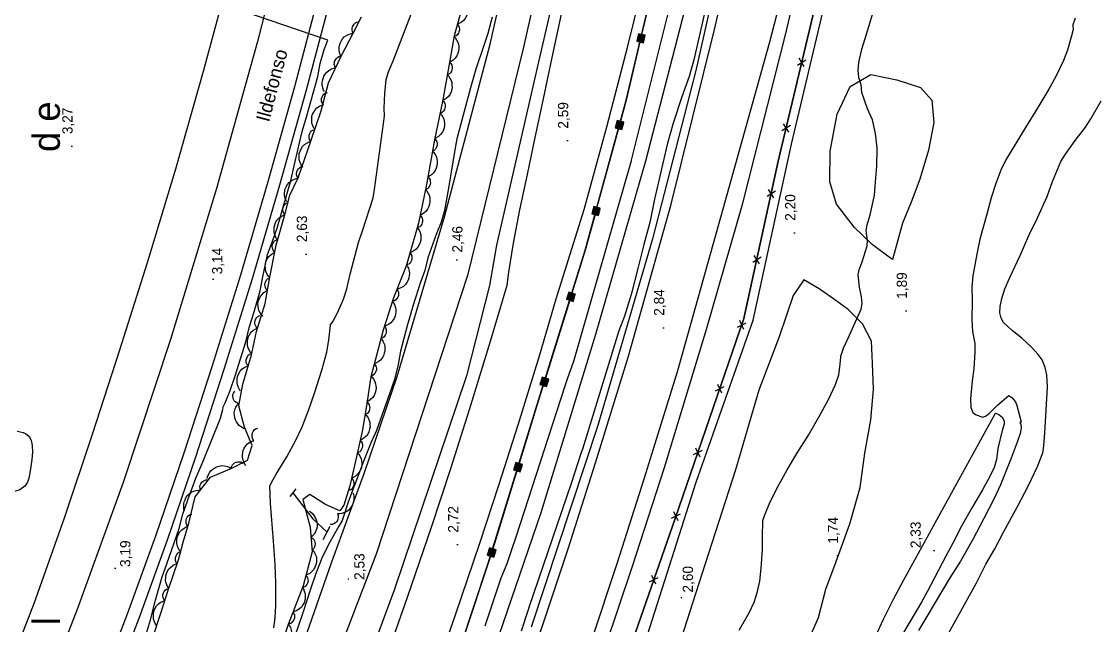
# Model space of a CAD drawing. Extents: x 731854 to 732444, y 4380981 to 4382008.
# Drawn here: x 732159.3 to 732317.5, y 4381195.7 to 4381284.5 of the extents above; entities that cross this region are included whole.
import ezdxf

# ---------------------------------------------------------------- set-up
doc = ezdxf.new("R2010")
doc.units = 0
doc.linetypes.add('DASHED', pattern=[0])
doc.linetypes.add('HIDDEN', pattern=[0])
doc.layers.get('0').update_dxf_attribs({"linetype": 'CONTINUOUS'})
for name, color, linetype in [('1', 7, 'CONTINUOUS'), ('10', 7, 'CONTINUOUS'), ('14', 7, 'CONTINUOUS'), ('2', 7, 'CONTINUOUS'), ('24', 7, 'CONTINUOUS'), ('25', 7, 'CONTINUOUS'), ('44', 7, 'CONTINUOUS'), ('48', 7, 'CONTINUOUS'), ('50', 7, 'CONTINUOUS'), ('53', 7, 'CONTINUOUS'), ('8', 7, 'CONTINUOUS'), ('9', 7, 'CONTINUOUS'), ('PATTERN_CLASS', 7, 'CONTINUOUS')]:
    doc.layers.add(name, color=color, linetype=linetype)

msp = doc.modelspace()

# ---------------------------------------------------------------- linework, layer by layer
at = {"layer": '1', "color": 0, "linetype": 'CONTINUOUS'}
for p, q in [((732273.27, 4381278.07), (732274.5, 4381278.85)), ((732274.26, 4381277.82), (732273.5, 4381279.07)), ((732270.98, 4381268.44), (732272.21, 4381269.22)), ((732271.97, 4381268.19), (732271.22, 4381269.43)), ((732268.79, 4381258.78), (732270.01, 4381259.58)), ((732269.79, 4381258.54), (732269.01, 4381259.77)), ((732266.69, 4381249.1), (732267.91, 4381249.9)), ((732267.68, 4381248.87), (732266.91, 4381250.1)), ((732264.43, 4381239.53), (732265.74, 4381240.18)), ((732265.39, 4381239.18), (732264.77, 4381240.5)), ((732261.21, 4381230.17), (732262.51, 4381230.82)), ((732262.17, 4381229.82), (732261.54, 4381231.14)), ((732257.99, 4381220.81), (732259.29, 4381221.46)), ((732258.95, 4381220.46), (732258.32, 4381221.78)), ((732254.76, 4381211.45), (732256.07, 4381212.1)), ((732255.72, 4381211.1), (732255.1, 4381212.42)), ((732251.52, 4381202.1), (732252.82, 4381202.75)), ((732252.47, 4381201.75), (732251.85, 4381203.06))]:
    msp.add_line(p, q, dxfattribs=at)
for points in [[(732244.03, 4381179.04), (732255.29, 4381211.44), (732265.4, 4381240.8), (732270.43, 4381263.96), (732280.34, 4381305.69), (732287.4, 4381339.46), (732291.99, 4381365.75), (732295.73, 4381393.89)], [(732199.21, 4381302.1), (732193.95, 4381281.55), (732187.92, 4381259.92), (732181.16, 4381237.73), (732174.2, 4381216.69), (732167.53, 4381198.19), (732161.12, 4381181.67), (732154.72, 4381166.03), (732147.83, 4381150.05), (732140.08, 4381133), (732132.07, 4381116.05), (732124.3, 4381100.21), (732115.92, 4381083.92), (732107.02, 4381067.27), (732102.77, 4381059.82)], [(732097.04, 4381061.21), (732105.71, 4381078.3), (732112.47, 4381091.38), (732118.28, 4381102.61), (732123.58, 4381112.98), (732128.58, 4381123.04), (732133.35, 4381133.01), (732137.92, 4381143.02), (732142.4, 4381153.17), (732146.91, 4381163.63), (732151.58, 4381174.71), (732156.42, 4381186.66), (732161.18, 4381199.07), (732165.59, 4381211.5), (732169.72, 4381223.84), (732173.75, 4381236.19), (732177.8, 4381249.05), (732181.93, 4381262.8), (732186.02, 4381277.19), (732189.92, 4381291.69)], [(732112.24, 4381062.32), (732122.06, 4381081), (732129.24, 4381094.92), (732135.11, 4381106.6), (732140.47, 4381117.6), (732145.85, 4381128.94), (732151.17, 4381140.44), (732156.25, 4381151.73), (732161.15, 4381163.05), (732165.95, 4381174.62), (732170.55, 4381186.15), (732174.86, 4381197.4), (732179.02, 4381208.87), (732183.18, 4381221.07), (732187.35, 4381233.92), (732191.48, 4381247.23), (732195.52, 4381260.94), (732199.41, 4381274.9), (732203.01, 4381288.56)], [(732113.83, 4381061.48), (732123.66, 4381080.17), (732130.85, 4381094.1), (732136.72, 4381105.8), (732142.09, 4381116.82), (732147.48, 4381128.19), (732152.81, 4381139.69), (732157.9, 4381151.01), (732162.81, 4381162.35), (732167.62, 4381173.94), (732172.23, 4381185.48), (732176.55, 4381196.77), (732180.72, 4381208.27), (732184.89, 4381220.5), (732189.07, 4381233.38), (732193.2, 4381246.71), (732197.25, 4381260.44), (732201.15, 4381274.42), (732204.75, 4381288.12)], [(732158.66, 4381224.27), (732159.52, 4381224.04), (732160.02, 4381223.8), (732160.42, 4381223.48), (732160.69, 4381222.96), (732160.85, 4381222.17), (732160.89, 4381221.16), (732160.81, 4381220.09), (732160.67, 4381219.06), (732160.51, 4381218.14), (732160.35, 4381217.37), (732160.15, 4381216.75), (732159.78, 4381216.19), (732159.06, 4381215.64), (732157.19, 4381215.05)]]:
    msp.add_lwpolyline(points, dxfattribs=at)
at = {"layer": '10', "color": 0, "linetype": 'CONTINUOUS'}
for p, q in [((732253.11, 4381294.24), (732250.37, 4381282.56)), ((732249.85, 4381282.48), (732250.54, 4381281.37)), ((732249.88, 4381282.62), (732250.63, 4381281.41)), ((732249.98, 4381282.65), (732250.66, 4381281.55)), ((732250.12, 4381282.62), (732250.69, 4381281.68)), ((732250.25, 4381282.58), (732250.73, 4381281.82)), ((732250.39, 4381282.55), (732250.76, 4381281.96)), ((732250.53, 4381282.52), (732250.79, 4381282.1)), ((732250.67, 4381282.49), (732250.82, 4381282.24)), ((732250.8, 4381282.45), (732250.85, 4381282.37)), ((732249.65, 4381281.65), (732249.71, 4381281.56)), ((732249.69, 4381281.79), (732249.85, 4381281.53)), ((732249.72, 4381281.93), (732249.99, 4381281.5)), ((732249.75, 4381282.07), (732250.12, 4381281.46)), ((732249.78, 4381282.2), (732250.26, 4381281.43)), ((732249.82, 4381282.34), (732250.4, 4381281.4)), ((732246.74, 4381269.75), (732247.39, 4381268.62)), ((732246.78, 4381269.89), (732247.48, 4381268.66)), ((732246.88, 4381269.92), (732247.52, 4381268.79)), ((732247.01, 4381269.88), (732247.56, 4381268.93)), ((732247.15, 4381269.84), (732247.59, 4381269.07)), ((732247.29, 4381269.81), (732247.63, 4381269.2)), ((732247.42, 4381269.77), (732247.67, 4381269.34)), ((732247.56, 4381269.73), (732247.71, 4381269.47)), ((732246.97, 4381268.73), (732243.81, 4381257.16)), ((732246.52, 4381268.94), (732246.57, 4381268.84)), ((732246.55, 4381269.07), (732246.71, 4381268.8)), ((732246.59, 4381269.21), (732246.84, 4381268.77)), ((732246.63, 4381269.34), (732246.98, 4381268.73)), ((732246.67, 4381269.48), (732247.12, 4381268.69)), ((732246.7, 4381269.62), (732247.25, 4381268.66)), ((732247.7, 4381269.69), (732247.74, 4381269.61)), ((732243.28, 4381257.1), (732243.93, 4381255.96)), ((732243.32, 4381257.24), (732244.03, 4381256)), ((732243.42, 4381257.26), (732244.06, 4381256.14)), ((732243.56, 4381257.23), (732244.1, 4381256.27)), ((732243.69, 4381257.19), (732244.14, 4381256.41)), ((732243.83, 4381257.15), (732244.18, 4381256.55)), ((732243.97, 4381257.11), (732244.21, 4381256.68)), ((732244.1, 4381257.08), (732244.25, 4381256.82)), ((732243.06, 4381256.28), (732243.11, 4381256.19)), ((732243.1, 4381256.42), (732243.25, 4381256.15)), ((732243.14, 4381256.55), (732243.39, 4381256.11)), ((732243.17, 4381256.69), (732243.52, 4381256.07)), ((732243.21, 4381256.83), (732243.66, 4381256.04)), ((732243.25, 4381256.96), (732243.8, 4381256)), ((732244.24, 4381257.04), (732244.29, 4381256.96)), ((732239.61, 4381244.53), (732240.21, 4381243.37)), ((732239.65, 4381244.66), (732240.31, 4381243.4)), ((732239.75, 4381244.69), (732240.35, 4381243.54)), ((732239.88, 4381244.64), (732240.39, 4381243.67)), ((732240.02, 4381244.6), (732240.44, 4381243.81)), ((732240.15, 4381244.56), (732240.48, 4381243.94)), ((732240.29, 4381244.52), (732240.52, 4381244.08)), ((732240.42, 4381244.48), (732240.56, 4381244.21)), ((732240.56, 4381244.43), (732240.6, 4381244.35)), ((732239.8, 4381243.5), (732236.24, 4381232.04)), ((732239.35, 4381243.72), (732239.4, 4381243.62)), ((732239.4, 4381243.85), (732239.54, 4381243.58)), ((732239.44, 4381243.99), (732239.67, 4381243.54)), ((732239.48, 4381244.12), (732239.81, 4381243.49)), ((732239.52, 4381244.26), (732239.94, 4381243.45)), ((732239.56, 4381244.39), (732240.08, 4381243.41)), ((732235.67, 4381231.86), (732236.18, 4381230.88)), ((732235.71, 4381232), (732236.32, 4381230.84)), ((732235.75, 4381232.13), (732236.41, 4381230.88)), ((732235.85, 4381232.16), (732236.46, 4381231.01)), ((732235.99, 4381232.12), (732236.5, 4381231.15)), ((732236.12, 4381232.07), (732236.54, 4381231.28)), ((732236.26, 4381232.03), (732236.58, 4381231.42)), ((732236.39, 4381231.99), (732236.62, 4381231.55)), ((732236.53, 4381231.95), (732236.67, 4381231.69)), ((732236.66, 4381231.91), (732236.71, 4381231.82)), ((732235.46, 4381231.19), (732235.51, 4381231.09)), ((732235.5, 4381231.32), (732235.64, 4381231.05)), ((732235.54, 4381231.46), (732235.78, 4381231.01)), ((732235.58, 4381231.59), (732235.91, 4381230.97)), ((732235.63, 4381231.73), (732236.05, 4381230.93)), ((732231.75, 4381219.2), (732232.18, 4381218.39)), ((732231.79, 4381219.33), (732232.31, 4381218.35)), ((732231.83, 4381219.47), (732232.45, 4381218.31)), ((732231.88, 4381219.6), (732232.54, 4381218.34)), ((732231.98, 4381219.62), (732232.58, 4381218.48)), ((732232.11, 4381219.58), (732232.62, 4381218.61)), ((732232.25, 4381219.54), (732232.67, 4381218.75)), ((732232.38, 4381219.5), (732232.71, 4381218.88)), ((732232.52, 4381219.46), (732232.75, 4381219.02)), ((732232.65, 4381219.42), (732232.79, 4381219.15)), ((732232.79, 4381219.37), (732232.83, 4381219.29)), ((732232.03, 4381218.44), (732228.49, 4381206.97)), ((732231.58, 4381218.65), (732231.63, 4381218.56)), ((732231.63, 4381218.79), (732231.77, 4381218.52)), ((732231.67, 4381218.92), (732231.9, 4381218.48)), ((732231.71, 4381219.06), (732232.04, 4381218.43)), ((732227.84, 4381206.53), (732228.17, 4381205.9)), ((732227.88, 4381206.66), (732228.31, 4381205.86)), ((732227.92, 4381206.8), (732228.44, 4381205.82)), ((732227.96, 4381206.93), (732228.58, 4381205.77)), ((732228.01, 4381207.07), (732228.67, 4381205.81)), ((732228.11, 4381207.09), (732228.71, 4381205.94)), ((732228.24, 4381207.05), (732228.75, 4381206.08)), ((732228.38, 4381207.01), (732228.8, 4381206.21)), ((732228.51, 4381206.96), (732228.84, 4381206.35)), ((732228.65, 4381206.92), (732228.88, 4381206.48)), ((732228.78, 4381206.88), (732228.92, 4381206.62)), ((732228.92, 4381206.84), (732228.96, 4381206.75)), ((732227.71, 4381206.12), (732227.76, 4381206.02)), ((732227.76, 4381206.25), (732227.9, 4381205.98)), ((732227.8, 4381206.39), (732228.04, 4381205.94))]:
    msp.add_line(p, q, dxfattribs=at)
for points in [[(732249.89, 4381282.67), (732249.64, 4381281.58), (732250.62, 4381281.35), (732250.87, 4381282.44)], [(732246.79, 4381269.94), (732246.5, 4381268.86), (732247.47, 4381268.6), (732247.76, 4381269.68)], [(732243.34, 4381257.29), (732243.04, 4381256.21), (732244.01, 4381255.94), (732244.3, 4381257.02)], [(732239.66, 4381244.71), (732239.33, 4381243.64), (732240.29, 4381243.34), (732240.62, 4381244.41)], [(732235.77, 4381232.18), (732235.44, 4381231.12), (732236.4, 4381230.82), (732236.73, 4381231.89)], [(732231.89, 4381219.65), (732231.56, 4381218.58), (732232.52, 4381218.29), (732232.85, 4381219.35)], [(732228.02, 4381207.12), (732227.69, 4381206.05), (732228.65, 4381205.75), (732228.98, 4381206.82)]]:
    msp.add_lwpolyline(points, close=True, dxfattribs=at)
for points in [[(732250.12, 4381281.47), (732248.11, 4381272.89), (732247.27, 4381269.81)], [(732243.52, 4381256.08), (732242.09, 4381250.85), (732240.14, 4381244.56)], [(732235.91, 4381230.97), (732235.24, 4381228.82), (732232.36, 4381219.5)], [(732228.16, 4381205.9), (732227.84, 4381204.85), (732224.41, 4381194.5)]]:
    msp.add_lwpolyline(points, dxfattribs=at)
at = {"layer": '14', "color": 0, "linetype": 'CONTINUOUS'}
for points in [[(732154.89, 4381020.3), (732163.21, 4381034.38), (732172.18, 4381050.57), (732179.42, 4381064.03), (732185.27, 4381075.27), (732190.6, 4381085.96), (732195.84, 4381097.09), (732201.22, 4381109.21), (732206.79, 4381122.08), (732212.46, 4381135.21), (732217.96, 4381148.26), (732223.01, 4381160.94), (732227.65, 4381173.12), (732231.94, 4381184.75), (732235.89, 4381195.96), (732239.61, 4381207.13), (732243.6, 4381219.59), (732248.43, 4381235.27), (732254.72, 4381257.6), (732261.07, 4381283.28), (732265.25, 4381301.25)], [(732273.25, 4381297.37), (732269.15, 4381281.44), (732261.96, 4381255.66), (732255.62, 4381233.14), (732250.75, 4381217.34), (732246.74, 4381204.78), (732242.99, 4381193.52), (732239, 4381182.21), (732234.68, 4381170.48), (732230, 4381158.19), (732224.9, 4381145.42), (732219.37, 4381132.3), (732213.67, 4381119.09), (732208.07, 4381106.16), (732202.64, 4381093.94), (732197.35, 4381082.69), (732191.96, 4381071.89), (732186.06, 4381060.54), (732178.75, 4381046.96), (732169.69, 4381030.59), (732161.22, 4381016.27)], [(732180.57, 4381094.08), (732185.11, 4381103.67), (732189.8, 4381113.92), (732194.47, 4381124.4), (732198.91, 4381134.63), (732203.2, 4381144.81), (732207.42, 4381155.17), (732211.49, 4381165.55), (732215.36, 4381175.77), (732219.19, 4381186.31), (732223.07, 4381197.41), (732226.6, 4381207.8), (732229.46, 4381216.46), (732232.24, 4381225.21), (732235.36, 4381235.34), (732237.82, 4381243.69), (732241.94, 4381256.82), (732245.27, 4381268.98), (732248.35, 4381280.86), (732251.33, 4381293)], [(732173.81, 4381097.33), (732178.31, 4381106.85), (732182.97, 4381117.03), (732187.6, 4381127.42), (732192.01, 4381137.57), (732196.27, 4381147.67), (732200.45, 4381157.96), (732204.49, 4381168.25), (732208.33, 4381178.38), (732212.13, 4381188.84), (732215.98, 4381199.86), (732219.49, 4381210.17), (732222.33, 4381218.78), (732225.09, 4381227.44), (732228.17, 4381237.48), (732230.6, 4381245.71), (732230.86, 4381247.61), (732231.54, 4381251.88), (732232.49, 4381256.81), (732233.59, 4381261.98), (732234.75, 4381267.4), (732235.96, 4381273.11), (732237.24, 4381279.19), (732238.59, 4381285.55)]]:
    msp.add_lwpolyline(points, dxfattribs=at)
at = {"layer": '2', "color": 0, "linetype": 'CONTINUOUS'}
for p, q in [((732199.6, 4381215.76), (732198.68, 4381214.66)), ((732203.61, 4381208.33), (732204.61, 4381210.29))]:
    msp.add_line(p, q, dxfattribs=at)
at = {"layer": '24', "color": 0, "linetype": 'CONTINUOUS'}
for points in [[(732302.24, 4381206.94), (732303.52, 4381209.39), (732305.59, 4381213.17), (732307.18, 4381216.27), (732308.51, 4381219.08), (732309.29, 4381221.09), (732309.45, 4381222.1), (732309.59, 4381224.02), (732309.96, 4381230.71), (732309.89, 4381232.52), (732309.64, 4381233.63), (732309.18, 4381234.73), (732308.61, 4381235.55), (732307.64, 4381236.62), (732306.21, 4381237.94), (732304.78, 4381239.05), (732303.5, 4381240.25), (732303.17, 4381240.87), (732303, 4381241.66), (732303.02, 4381242.59), (732303.25, 4381243.77), (732303.72, 4381245.16), (732304.46, 4381246.83), (732305.98, 4381250.07), (732307.25, 4381253), (732308.51, 4381255.63), (732309.91, 4381258.76), (732310.73, 4381260.94), (732311.95, 4381263.88), (732312.62, 4381264.96), (732314.02, 4381266.96), (732315.48, 4381268.8), (732316.33, 4381270.16), (732317.87, 4381272.82)], [(732295.56, 4381194.73), (732299.5, 4381201.89), (732300.93, 4381204.71), (732302.24, 4381206.94)]]:
    msp.add_lwpolyline(points, dxfattribs=at)
at = {"layer": '25', "color": 0, "linetype": 'HIDDEN'}
for points in [[(732193.38, 4381104.71), (732200.94, 4381122.59), (732213.35, 4381151.35), (732224.44, 4381179.67), (732235.61, 4381212.32), (732243.64, 4381238.5), (732250.98, 4381263.98), (732257.83, 4381290.56), (732265.92, 4381328.76), (732272.3, 4381361.15), (732277.31, 4381399.69), (732279.15, 4381434.94)], [(732199.12, 4381215.19), (732202.07, 4381211.38), (732204.16, 4381209.41)]]:
    msp.add_lwpolyline(points, dxfattribs=at)
at = {"layer": '44', "color": 0, "linetype": 'CONTINUOUS'}
for points in [[(732227.4, 4381195.64), (732229.76, 4381202.69), (732230.61, 4381204.79), (732231.36, 4381207.01), (732231.95, 4381208.73), (732239.13, 4381230.94), (732239.52, 4381232.08), (732240.42, 4381234.56), (732248.88, 4381264.06), (732248.9, 4381264.1), (732259.34, 4381306.09)], [(732282.28, 4381278.42), (732282.69, 4381280.39), (732283.2, 4381281.96), (732284.97, 4381287.81)], [(732177.64, 4381194.59), (732178.21, 4381196.51), (732178.97, 4381199.44), (732179.93, 4381202.85), (732180.64, 4381204.78), (732182.43, 4381209.94), (732183, 4381212.05), (732183.72, 4381214.15), (732184.9, 4381217.33), (732185.98, 4381219.87), (732188.53, 4381226.17), (732188.92, 4381227.64), (732188.87, 4381227.73), (732189.21, 4381228.41), (732189.95, 4381230.23), (732190.67, 4381232.41), (732192.22, 4381237.37), (732192.78, 4381239.64), (732193.46, 4381241.79), (732194.33, 4381244.86), (732194.68, 4381246.69), (732195.43, 4381250.21), (732195.91, 4381251.5), (732196.81, 4381253.94), (732198.89, 4381261.27), (732198.89, 4381261.27), (732198.9, 4381261.28), (732199.46, 4381263.87), (732200.5, 4381268.3), (732201.18, 4381270.58), (732202.8, 4381276.38), (732203.17, 4381278.3), (732203.72, 4381280.36), (732204.28, 4381281.73), (732189.2, 4381286.85)], [(732212.59, 4381270.56), (732212.55, 4381271.75), (732212.63, 4381273.87), (732212.87, 4381275.92), (732213.21, 4381277.08), (732213.88, 4381278.71), (732217.02, 4381286.81)], [(732259.61, 4381285.67), (732258.03, 4381278.82), (732257.33, 4381276.4), (732256.27, 4381273.42), (732254.98, 4381269.53), (732254.14, 4381266.4), (732252.25, 4381258.38), (732251.55, 4381254.92), (732250.67, 4381251.71), (732249.86, 4381248.36), (732248.82, 4381244.36), (732247.83, 4381241.17), (732247.03, 4381239.02), (732241.69, 4381221.6), (732241.51, 4381221.12), (732240.54, 4381218.23), (732240.02, 4381216.59), (732233.81, 4381198.33), (732233.63, 4381197.83), (732232.67, 4381194.87)], [(732228.41, 4381285.1), (732227.8, 4381282.71), (732227.17, 4381280.94), (732226.03, 4381277.48), (732225.24, 4381274.73), (732223.22, 4381267.21), (732222.88, 4381265.32), (732222.02, 4381259.96), (732221.4, 4381256.67), (732220.91, 4381254.98), (732220.21, 4381253.14), (732218.99, 4381249.73), (732218.51, 4381247.89), (732217.86, 4381246.03), (732216.82, 4381242.79), (732215.95, 4381239.73), (732214.96, 4381236.02), (732214.6, 4381234.04), (732214.05, 4381231.84), (732213.4, 4381229.9), (732211.44, 4381224.38), (732210.65, 4381222.64), (732209.67, 4381220.17), (732207.32, 4381213.96), (732206.37, 4381211.13), (732205.87, 4381210.3), (732204.38, 4381207.62), (732203.41, 4381205.57), (732202.51, 4381203.34), (732201.73, 4381201.04), (732200.63, 4381197.57), (732199.45, 4381194.11)], [(732314.05, 4381284.96), (732313.71, 4381284), (732313.72, 4381283.81), (732313.73, 4381283.31), (732313.53, 4381282.37), (732312.93, 4381280.26), (732312.31, 4381278.73), (732311.22, 4381276.39), (732310.19, 4381274.54), (732308.57, 4381271.83), (732306.73, 4381268.91), (732303.85, 4381264.15), (732303.12, 4381262.61), (732302.37, 4381260.67), (732301.72, 4381258.57), (732301.04, 4381255.96), (732300.06, 4381252.48), (732299.58, 4381250.25), (732299, 4381247.09), (732298.89, 4381245.44), (732298.92, 4381243.48), (732298.85, 4381240.64), (732298.98, 4381238.92), (732299.29, 4381237.14), (732299.3, 4381235.87), (732299.18, 4381233.42), (732298.92, 4381231.66), (732298.66, 4381229.03), (732298.73, 4381227.73), (732298.99, 4381226.98), (732299.41, 4381226.71), (732300.41, 4381226.3), (732300.89, 4381226.46), (732301.4, 4381226.87), (732302.67, 4381228.11), (732304.3, 4381229.48), (732304.72, 4381229.21), (732305.29, 4381228.56)], [(732264.67, 4381195), (732266.17, 4381197.56), (732266.89, 4381199.14), (732267.41, 4381200.71), (732267.72, 4381202.23), (732267.94, 4381204.12), (732268.14, 4381206.87), (732268.1, 4381208.66), (732268.18, 4381211.15), (732268.44, 4381211.98), (732269.1, 4381213.53), (732270.19, 4381215.71), (732271.72, 4381218.58), (732273.15, 4381221), (732274.86, 4381223.69), (732276.46, 4381226.39), (732277.83, 4381228.92), (732278.86, 4381231.13), (732279.31, 4381232.54), (732279.46, 4381233.67), (732279.63, 4381235.13), (732279.62, 4381235.26), (732280.02, 4381236.46), (732280.7, 4381237.92), (732282.62, 4381242.21), (732282.74, 4381243.04), (732282.67, 4381244.02), (732282.38, 4381245.44), (732282.18, 4381247.25), (732282.33, 4381247.98), (732282.78, 4381249.17), (732283.5, 4381251.5), (732283.52, 4381252.3), (732283.37, 4381253.75), (732283.5, 4381254.6), (732283.91, 4381256.07), (732284.59, 4381258.92), (732284.65, 4381260.25), (732284.89, 4381263.21), (732284.95, 4381265.88), (732284.74, 4381268.01), (732284.3, 4381270), (732283.55, 4381271.65), (732282.72, 4381274.04), (732282.59, 4381275.17), (732282.26, 4381276.23), (732282.16, 4381277.33), (732282.28, 4381278.42)], [(732196.35, 4381195.33), (732196.55, 4381196.83), (732196.62, 4381198.66), (732196.64, 4381201.91), (732196.53, 4381204.67), (732196.31, 4381208.1), (732195.85, 4381213.69), (732195.78, 4381216.17), (732196, 4381216.73), (732196.69, 4381217.96), (732198.24, 4381220.51), (732199.6, 4381222.96), (732200.49, 4381224.91), (732201.5, 4381227.42), (732202.33, 4381229.85), (732203.4, 4381233.21), (732204.12, 4381235.86), (732204.44, 4381237.67), (732204.66, 4381239.81), (732204.58, 4381239.77), (732204.64, 4381239.85), (732204.95, 4381240.3), (732205.74, 4381241.76), (732206.58, 4381243.64), (732207.06, 4381245.17), (732207.57, 4381247.32), (732208.77, 4381251.98), (732209.42, 4381253.87), (732210.93, 4381258.53), (732211.12, 4381259.76), (732212.59, 4381270.56)], [(732305.29, 4381228.56), (732305.47, 4381228.01), (732306.11, 4381225.61), (732305.91, 4381225.46), (732306.04, 4381225.27), (732306.09, 4381224.77), (732305.95, 4381223.92), (732305.54, 4381222.64), (732304.66, 4381220.31), (732303.1, 4381216.39), (732302.14, 4381214.37), (732300.64, 4381211.42), (732298.99, 4381208.36), (732297.18, 4381205.17), (732295.66, 4381202.71), (732291.05, 4381194.98)], [(732284.78, 4381194.19), (732285.89, 4381196.61), (732287.36, 4381199.58), (732288.86, 4381202.39), (732302.35, 4381226.89), (732302.37, 4381226.89), (732302.85, 4381226.73), (732303.32, 4381226.33), (732303.63, 4381225.77), (732303.6, 4381225.27), (732303.33, 4381224.34), (732302.69, 4381221.69), (732302.49, 4381220.11), (732302.14, 4381218.92), (732301.57, 4381217.69), (732300.45, 4381215.65), (732298.96, 4381213.16), (732297.35, 4381210.29), (732296.1, 4381207.82), (732295.05, 4381205.9), (732292.32, 4381200.65), (732292.08, 4381200.19), (732291.46, 4381199.14), (732288.81, 4381194.67)]]:
    msp.add_lwpolyline(points, dxfattribs=at)
at = {"layer": '53', "color": 0, "linetype": 'CONTINUOUS'}
for points in [[(732224.34, 4381287.77), (732224.5, 4381287.6), (732224.67, 4381287.27), (732224.83, 4381286.88), (732224.88, 4381286.57), (732224.88, 4381286.25), (732224.87, 4381285.93), (732224.8, 4381285.58), (732224.66, 4381285.24), (732224.47, 4381284.9), (732224.22, 4381284.61), (732223.87, 4381284.34), (732223.54, 4381284.17), (732223.31, 4381284.1), (732223.46, 4381283.87), (732223.59, 4381283.61), (732223.61, 4381283.39), (732223.61, 4381283.19), (732223.54, 4381282.93), (732223.45, 4381282.73), (732223.3, 4381282.52), (732223.15, 4381282.37), (732222.95, 4381282.31), (732222.8, 4381282.26)], [(732206.22, 4381279.36), (732206.1, 4381279.56), (732206, 4381279.92), (732205.93, 4381280.33), (732205.95, 4381280.65), (732206.01, 4381280.96), (732206.09, 4381281.27), (732206.23, 4381281.59), (732206.44, 4381281.9), (732206.7, 4381282.2), (732207.01, 4381282.42), (732207.41, 4381282.61), (732207.76, 4381282.71), (732208.01, 4381282.72), (732207.91, 4381282.98), (732207.84, 4381283.26), (732207.87, 4381283.48), (732207.91, 4381283.68), (732208.03, 4381283.91), (732208.17, 4381284.09), (732208.35, 4381284.26), (732208.54, 4381284.38), (732208.74, 4381284.4), (732208.89, 4381284.42)], [(732222.81, 4381282.26), (732222.99, 4381282.1), (732223.19, 4381281.79), (732223.39, 4381281.42), (732223.47, 4381281.12), (732223.5, 4381280.8), (732223.53, 4381280.48), (732223.49, 4381280.13), (732223.38, 4381279.77), (732223.23, 4381279.41), (732223, 4381279.1), (732222.69, 4381278.8), (732222.38, 4381278.6), (732222.15, 4381278.5), (732222.32, 4381278.29), (732222.47, 4381278.04), (732222.52, 4381277.83), (732222.54, 4381277.62), (732222.5, 4381277.37), (732222.42, 4381277.16), (732222.3, 4381276.93), (732222.16, 4381276.77), (732221.97, 4381276.69), (732221.83, 4381276.62)], [(732203.79, 4381274.18), (732203.66, 4381274.38), (732203.55, 4381274.73), (732203.45, 4381275.14), (732203.46, 4381275.45), (732203.51, 4381275.77), (732203.57, 4381276.09), (732203.7, 4381276.41), (732203.89, 4381276.73), (732204.14, 4381277.04), (732204.44, 4381277.28), (732204.82, 4381277.49), (732205.17, 4381277.6), (732205.42, 4381277.63), (732205.31, 4381277.88), (732205.23, 4381278.16), (732205.24, 4381278.37), (732205.27, 4381278.58), (732205.38, 4381278.82), (732205.51, 4381279), (732205.69, 4381279.18), (732205.87, 4381279.31), (732206.07, 4381279.33), (732206.22, 4381279.36)], [(732221.83, 4381276.62), (732222, 4381276.47), (732222.2, 4381276.16), (732222.4, 4381275.79), (732222.47, 4381275.48), (732222.51, 4381275.16), (732222.53, 4381274.84), (732222.49, 4381274.49), (732222.38, 4381274.13), (732222.23, 4381273.78), (732222, 4381273.46), (732221.68, 4381273.16), (732221.37, 4381272.96), (732221.14, 4381272.87), (732221.31, 4381272.66), (732221.46, 4381272.41), (732221.51, 4381272.2), (732221.53, 4381271.99), (732221.48, 4381271.74), (732221.4, 4381271.53), (732221.28, 4381271.3), (732221.14, 4381271.14), (732220.95, 4381271.06), (732220.81, 4381270.99)], [(732202.39, 4381268.62), (732202.23, 4381268.8), (732202.08, 4381269.13), (732201.94, 4381269.53), (732201.91, 4381269.85), (732201.93, 4381270.17), (732201.95, 4381270.49), (732202.05, 4381270.83), (732202.2, 4381271.16), (732202.41, 4381271.49), (732202.68, 4381271.77), (732203.04, 4381272.02), (732203.38, 4381272.17), (732203.62, 4381272.23), (732203.48, 4381272.46), (732203.37, 4381272.73), (732203.36, 4381272.95), (732203.36, 4381273.16), (732203.45, 4381273.4), (732203.55, 4381273.6), (732203.71, 4381273.8), (732203.87, 4381273.95), (732204.07, 4381273.99), (732204.22, 4381274.04)], [(732220.76, 4381271), (732220.94, 4381270.84), (732221.13, 4381270.53), (732221.31, 4381270.15), (732221.38, 4381269.84), (732221.41, 4381269.52), (732221.42, 4381269.2), (732221.37, 4381268.85), (732221.25, 4381268.5), (732221.09, 4381268.15), (732220.85, 4381267.84), (732220.53, 4381267.55), (732220.21, 4381267.36), (732219.98, 4381267.27), (732220.15, 4381267.05), (732220.29, 4381266.8), (732220.33, 4381266.59), (732220.34, 4381266.38), (732220.29, 4381266.13), (732220.21, 4381265.92), (732220.08, 4381265.7), (732219.93, 4381265.54), (732219.74, 4381265.46), (732219.6, 4381265.4)], [(732200.51, 4381263.22), (732200.36, 4381263.4), (732200.21, 4381263.74), (732200.07, 4381264.13), (732200.05, 4381264.45), (732200.07, 4381264.77), (732200.09, 4381265.09), (732200.19, 4381265.43), (732200.35, 4381265.76), (732200.56, 4381266.09), (732200.84, 4381266.37), (732201.2, 4381266.61), (732201.54, 4381266.76), (732201.78, 4381266.81), (732201.64, 4381267.05), (732201.54, 4381267.32), (732201.53, 4381267.53), (732201.54, 4381267.74), (732201.62, 4381267.99), (732201.73, 4381268.18), (732201.89, 4381268.38), (732202.06, 4381268.52), (732202.25, 4381268.57), (732202.4, 4381268.61)], [(732219.65, 4381265.39), (732219.82, 4381265.24), (732220.02, 4381264.93), (732220.22, 4381264.56), (732220.29, 4381264.25), (732220.33, 4381263.93), (732220.35, 4381263.61), (732220.31, 4381263.26), (732220.21, 4381262.9), (732220.05, 4381262.55), (732219.82, 4381262.23), (732219.5, 4381261.93), (732219.19, 4381261.73), (732218.96, 4381261.64), (732219.14, 4381261.43), (732219.29, 4381261.18), (732219.33, 4381260.97), (732219.36, 4381260.76), (732219.31, 4381260.51), (732219.23, 4381260.3), (732219.11, 4381260.07), (732218.97, 4381259.91), (732218.78, 4381259.83), (732218.64, 4381259.76)], [(732198.27, 4381257.96), (732198.14, 4381258.15), (732198.02, 4381258.5), (732197.92, 4381258.91), (732197.93, 4381259.23), (732197.98, 4381259.55), (732198.03, 4381259.86), (732198.16, 4381260.19), (732198.35, 4381260.51), (732198.59, 4381260.82), (732198.89, 4381261.06), (732199.28, 4381261.27), (732199.63, 4381261.39), (732199.87, 4381261.42), (732199.76, 4381261.67), (732199.68, 4381261.95), (732199.69, 4381262.16), (732199.72, 4381262.37), (732199.83, 4381262.6), (732199.95, 4381262.79), (732200.13, 4381262.97), (732200.31, 4381263.1), (732200.51, 4381263.13), (732200.66, 4381263.15)], [(732218.62, 4381259.77), (732218.79, 4381259.61), (732218.98, 4381259.29), (732219.17, 4381258.92), (732219.24, 4381258.61), (732219.26, 4381258.28), (732219.28, 4381257.96), (732219.22, 4381257.62), (732219.11, 4381257.26), (732218.94, 4381256.91), (732218.71, 4381256.6), (732218.38, 4381256.31), (732218.07, 4381256.12), (732217.83, 4381256.04), (732218, 4381255.82), (732218.14, 4381255.56), (732218.18, 4381255.35), (732218.2, 4381255.14), (732218.15, 4381254.89), (732218.06, 4381254.68), (732217.94, 4381254.46), (732217.79, 4381254.3), (732217.6, 4381254.23), (732217.46, 4381254.17)], [(732196.92, 4381252.38), (732196.76, 4381252.55), (732196.59, 4381252.88), (732196.44, 4381253.27), (732196.39, 4381253.59), (732196.39, 4381253.91), (732196.4, 4381254.23), (732196.47, 4381254.57), (732196.61, 4381254.92), (732196.81, 4381255.26), (732197.07, 4381255.55), (732197.41, 4381255.81), (732197.74, 4381255.98), (732197.98, 4381256.04), (732197.83, 4381256.28), (732197.7, 4381256.54), (732197.68, 4381256.75), (732197.68, 4381256.96), (732197.75, 4381257.21), (732197.85, 4381257.41), (732197.99, 4381257.62), (732198.15, 4381257.77), (732198.34, 4381257.83), (732198.49, 4381257.88)], [(732217.41, 4381254.18), (732217.57, 4381254.01), (732217.73, 4381253.68), (732217.89, 4381253.29), (732217.94, 4381252.97), (732217.94, 4381252.65), (732217.93, 4381252.33), (732217.85, 4381251.99), (732217.71, 4381251.64), (732217.52, 4381251.3), (732217.26, 4381251.02), (732216.91, 4381250.75), (732216.58, 4381250.59), (732216.34, 4381250.52), (732216.49, 4381250.29), (732216.62, 4381250.02), (732216.64, 4381249.81), (732216.64, 4381249.6), (732216.57, 4381249.35), (732216.47, 4381249.15), (732216.33, 4381248.94), (732216.17, 4381248.79), (732215.97, 4381248.73), (732215.82, 4381248.68)], [(732195.76, 4381246.79), (732195.59, 4381246.94), (732195.39, 4381247.26), (732195.2, 4381247.63), (732195.13, 4381247.94), (732195.1, 4381248.26), (732195.08, 4381248.58), (732195.13, 4381248.93), (732195.23, 4381249.28), (732195.4, 4381249.64), (732195.63, 4381249.95), (732195.95, 4381250.24), (732196.26, 4381250.44), (732196.5, 4381250.52), (732196.32, 4381250.74), (732196.18, 4381250.99), (732196.14, 4381251.21), (732196.12, 4381251.41), (732196.17, 4381251.67), (732196.25, 4381251.88), (732196.37, 4381252.1), (732196.52, 4381252.26), (732196.7, 4381252.34), (732196.85, 4381252.4)], [(732215.84, 4381248.68), (732215.98, 4381248.49), (732216.11, 4381248.15), (732216.23, 4381247.75), (732216.25, 4381247.43), (732216.22, 4381247.11), (732216.18, 4381246.79), (732216.07, 4381246.46), (732215.9, 4381246.13), (732215.67, 4381245.81), (732215.39, 4381245.54), (732215.02, 4381245.31), (732214.67, 4381245.18), (732214.43, 4381245.13), (732214.56, 4381244.89), (732214.66, 4381244.62), (732214.66, 4381244.4), (732214.64, 4381244.19), (732214.55, 4381243.95), (732214.43, 4381243.76), (732214.27, 4381243.57), (732214.09, 4381243.43), (732213.89, 4381243.39), (732213.74, 4381243.35)], [(732194.71, 4381241.16), (732194.54, 4381241.32), (732194.34, 4381241.63), (732194.14, 4381242), (732194.07, 4381242.31), (732194.04, 4381242.63), (732194.02, 4381242.95), (732194.06, 4381243.3), (732194.17, 4381243.65), (732194.33, 4381244.01), (732194.56, 4381244.32), (732194.88, 4381244.62), (732195.19, 4381244.82), (732195.42, 4381244.91), (732195.24, 4381245.12), (732195.1, 4381245.37), (732195.06, 4381245.58), (732195.03, 4381245.79), (732195.08, 4381246.05), (732195.16, 4381246.26), (732195.28, 4381246.48), (732195.43, 4381246.64), (732195.61, 4381246.72), (732195.76, 4381246.79)], [(732213.77, 4381243.34), (732213.93, 4381243.17), (732214.08, 4381242.83), (732214.23, 4381242.44), (732214.26, 4381242.12), (732214.26, 4381241.8), (732214.24, 4381241.48), (732214.15, 4381241.14), (732214, 4381240.8), (732213.8, 4381240.47), (732213.53, 4381240.19), (732213.17, 4381239.93), (732212.84, 4381239.78), (732212.6, 4381239.72), (732212.74, 4381239.48), (732212.86, 4381239.22), (732212.87, 4381239), (732212.87, 4381238.79), (732212.79, 4381238.54), (732212.68, 4381238.35), (732212.53, 4381238.14), (732212.37, 4381238), (732212.17, 4381237.94), (732212.02, 4381237.9)], [(732193.1, 4381235.67), (732192.93, 4381235.83), (732192.74, 4381236.15), (732192.56, 4381236.53), (732192.49, 4381236.84), (732192.47, 4381237.16), (732192.46, 4381237.48), (732192.52, 4381237.83), (732192.63, 4381238.18), (732192.8, 4381238.53), (732193.04, 4381238.84), (732193.37, 4381239.12), (732193.69, 4381239.31), (732193.92, 4381239.39), (732193.76, 4381239.61), (732193.62, 4381239.87), (732193.58, 4381240.08), (732193.57, 4381240.29), (732193.62, 4381240.54), (732193.71, 4381240.75), (732193.84, 4381240.97), (732193.99, 4381241.13), (732194.18, 4381241.2), (732194.32, 4381241.26)], [(732212.09, 4381237.88), (732212.25, 4381237.71), (732212.42, 4381237.39), (732212.59, 4381237), (732212.64, 4381236.69), (732212.64, 4381236.36), (732212.64, 4381236.04), (732212.57, 4381235.7), (732212.44, 4381235.35), (732212.25, 4381235.01), (732212, 4381234.71), (732211.66, 4381234.44), (732211.33, 4381234.27), (732211.1, 4381234.2), (732211.25, 4381233.97), (732211.38, 4381233.71), (732211.41, 4381233.5), (732211.41, 4381233.29), (732211.34, 4381233.04), (732211.25, 4381232.83), (732211.11, 4381232.62), (732210.96, 4381232.47), (732210.76, 4381232.4), (732210.61, 4381232.35)], [(732191.47, 4381230.19), (732191.31, 4381230.36), (732191.15, 4381230.69), (732191, 4381231.08), (732190.96, 4381231.4), (732190.96, 4381231.72), (732190.97, 4381232.04), (732191.05, 4381232.38), (732191.2, 4381232.73), (732191.39, 4381233.06), (732191.65, 4381233.35), (732192, 4381233.61), (732192.33, 4381233.77), (732192.57, 4381233.84), (732192.42, 4381234.07), (732192.3, 4381234.34), (732192.29, 4381234.55), (732192.28, 4381234.76), (732192.36, 4381235.01), (732192.46, 4381235.21), (732192.61, 4381235.41), (732192.77, 4381235.56), (732192.96, 4381235.62), (732193.11, 4381235.67)], [(732210.6, 4381232.35), (732210.78, 4381232.2), (732210.99, 4381231.9), (732211.2, 4381231.54), (732211.29, 4381231.23), (732211.33, 4381230.91), (732211.36, 4381230.59), (732211.33, 4381230.24), (732211.24, 4381229.88), (732211.09, 4381229.52), (732210.87, 4381229.2), (732210.56, 4381228.89), (732210.26, 4381228.68), (732210.03, 4381228.59), (732210.21, 4381228.38), (732210.37, 4381228.13), (732210.42, 4381227.92), (732210.45, 4381227.72), (732210.41, 4381227.46), (732210.34, 4381227.25), (732210.22, 4381227.02), (732210.08, 4381226.85), (732209.9, 4381226.77), (732209.76, 4381226.7)], [(732192.12, 4381224.59), (732191.89, 4381224.66), (732191.58, 4381224.85), (732191.24, 4381225.11), (732191.04, 4381225.35), (732190.88, 4381225.63), (732190.72, 4381225.91), (732190.61, 4381226.24), (732190.55, 4381226.61), (732190.54, 4381227), (732190.61, 4381227.38), (732190.78, 4381227.79), (732190.97, 4381228.1), (732191.14, 4381228.28), (732190.89, 4381228.4), (732190.65, 4381228.56), (732190.52, 4381228.73), (732190.41, 4381228.91), (732190.35, 4381229.16), (732190.33, 4381229.38), (732190.34, 4381229.64), (732190.4, 4381229.85), (732190.54, 4381230), (732190.64, 4381230.12)], [(732209.83, 4381226.68), (732210, 4381226.52), (732210.19, 4381226.21), (732210.37, 4381225.83), (732210.44, 4381225.52), (732210.46, 4381225.2), (732210.48, 4381224.88), (732210.42, 4381224.53), (732210.31, 4381224.18), (732210.14, 4381223.82), (732209.9, 4381223.52), (732209.57, 4381223.23), (732209.25, 4381223.04), (732209.02, 4381222.96), (732209.19, 4381222.74), (732209.33, 4381222.48), (732209.36, 4381222.27), (732209.38, 4381222.06), (732209.33, 4381221.81), (732209.24, 4381221.6), (732209.11, 4381221.38), (732208.96, 4381221.22), (732208.78, 4381221.15), (732208.63, 4381221.09)], [(732192.24, 4381219.23), (732192.09, 4381219.41), (732191.93, 4381219.74), (732191.78, 4381220.14), (732191.75, 4381220.45), (732191.76, 4381220.77), (732191.78, 4381221.09), (732191.86, 4381221.43), (732192.01, 4381221.77), (732192.21, 4381222.11), (732192.48, 4381222.39), (732192.84, 4381222.64), (732193.17, 4381222.8), (732193.41, 4381222.86), (732193.27, 4381223.09), (732193.15, 4381223.36), (732193.14, 4381223.58), (732193.14, 4381223.79), (732193.22, 4381224.03), (732193.32, 4381224.23), (732193.47, 4381224.44), (732193.64, 4381224.58), (732193.83, 4381224.64), (732193.98, 4381224.68)], [(732208.64, 4381221.09), (732208.81, 4381220.92), (732208.99, 4381220.6), (732209.17, 4381220.22), (732209.23, 4381219.91), (732209.25, 4381219.59), (732209.26, 4381219.27), (732209.2, 4381218.92), (732209.07, 4381218.57), (732208.9, 4381218.22), (732208.65, 4381217.92), (732208.32, 4381217.64), (732208, 4381217.46), (732207.77, 4381217.38), (732207.93, 4381217.15), (732208.07, 4381216.9), (732208.1, 4381216.68), (732208.11, 4381216.48), (732208.05, 4381216.22), (732207.96, 4381216.02), (732207.83, 4381215.8), (732207.68, 4381215.64), (732207.49, 4381215.57), (732207.34, 4381215.52)], [(732186.55, 4381217.31), (732186.59, 4381217.54), (732186.74, 4381217.87), (732186.94, 4381218.24), (732187.16, 4381218.47), (732187.41, 4381218.68), (732187.66, 4381218.87), (732187.98, 4381219.03), (732188.33, 4381219.13), (732188.72, 4381219.2), (732189.11, 4381219.18), (732189.53, 4381219.07), (732189.87, 4381218.92), (732190.07, 4381218.78), (732190.15, 4381219.04), (732190.28, 4381219.3), (732190.43, 4381219.46), (732190.59, 4381219.59), (732190.83, 4381219.69), (732191.05, 4381219.74), (732191.3, 4381219.76), (732191.52, 4381219.73), (732191.69, 4381219.62), (732191.82, 4381219.53)], [(732183.23, 4381212.56), (732183.15, 4381212.77), (732183.11, 4381213.14), (732183.11, 4381213.56), (732183.18, 4381213.87), (732183.3, 4381214.17), (732183.43, 4381214.46), (732183.62, 4381214.75), (732183.88, 4381215.02), (732184.19, 4381215.27), (732184.53, 4381215.44), (732184.95, 4381215.56), (732185.32, 4381215.59), (732185.57, 4381215.57), (732185.51, 4381215.84), (732185.49, 4381216.13), (732185.55, 4381216.33), (732185.63, 4381216.53), (732185.79, 4381216.74), (732185.95, 4381216.89), (732186.16, 4381217.03), (732186.36, 4381217.11), (732186.57, 4381217.09), (732186.72, 4381217.09)], [(732207.95, 4381215.21), (732208.04, 4381214.99), (732208.08, 4381214.63), (732208.1, 4381214.21), (732208.04, 4381213.9), (732207.93, 4381213.59), (732207.82, 4381213.29), (732207.63, 4381213), (732207.39, 4381212.72), (732207.09, 4381212.46), (732206.75, 4381212.28), (732206.33, 4381212.14), (732205.97, 4381212.1), (732205.72, 4381212.11), (732205.79, 4381211.84), (732205.82, 4381211.56), (732205.76, 4381211.35), (732205.7, 4381211.15), (732205.55, 4381210.94), (732205.39, 4381210.78), (732205.18, 4381210.63), (732204.98, 4381210.54), (732204.78, 4381210.55), (732204.62, 4381210.55)], [(732182.59, 4381206.61), (732182.43, 4381206.78), (732182.28, 4381207.11), (732182.13, 4381207.5), (732182.09, 4381207.82), (732182.09, 4381208.14), (732182.11, 4381208.46), (732182.19, 4381208.8), (732182.34, 4381209.14), (732182.54, 4381209.48), (732182.81, 4381209.76), (732183.16, 4381210.02), (732183.49, 4381210.18), (732183.73, 4381210.24), (732183.58, 4381210.48), (732183.47, 4381210.74), (732183.45, 4381210.96), (732183.45, 4381211.17), (732183.53, 4381211.41), (732183.63, 4381211.61), (732183.78, 4381211.82), (732183.94, 4381211.97), (732184.13, 4381212.02), (732184.29, 4381212.07)], [(732201.54, 4381212.5), (732201.74, 4381212.39), (732202.01, 4381212.14), (732202.29, 4381211.83), (732202.44, 4381211.55), (732202.56, 4381211.25), (732202.66, 4381210.94), (732202.7, 4381210.6), (732202.69, 4381210.22), (732202.63, 4381209.84), (732202.48, 4381209.48), (732202.25, 4381209.11), (732201.99, 4381208.84), (732201.79, 4381208.7), (732202.02, 4381208.53), (732202.22, 4381208.33), (732202.32, 4381208.13), (732202.39, 4381207.94), (732202.41, 4381207.68), (732202.38, 4381207.46), (732202.32, 4381207.21), (732202.22, 4381207.01), (732202.06, 4381206.89), (732201.94, 4381206.79)], [(732180.92, 4381201.14), (732180.76, 4381201.32), (732180.62, 4381201.66), (732180.48, 4381202.05), (732180.45, 4381202.37), (732180.46, 4381202.69), (732180.48, 4381203.01), (732180.58, 4381203.35), (732180.73, 4381203.69), (732180.94, 4381204.02), (732181.22, 4381204.29), (732181.57, 4381204.54), (732181.91, 4381204.69), (732182.15, 4381204.75), (732182.01, 4381204.98), (732181.9, 4381205.25), (732181.89, 4381205.47), (732181.9, 4381205.68), (732181.98, 4381205.92), (732182.09, 4381206.12), (732182.24, 4381206.32), (732182.41, 4381206.46), (732182.61, 4381206.51), (732182.76, 4381206.56)], [(732202.04, 4381206.78), (732202.2, 4381206.62), (732202.37, 4381206.29), (732202.54, 4381205.91), (732202.59, 4381205.59), (732202.6, 4381205.27), (732202.59, 4381204.95), (732202.52, 4381204.61), (732202.39, 4381204.26), (732202.21, 4381203.91), (732201.95, 4381203.62), (732201.61, 4381203.35), (732201.29, 4381203.18), (732201.05, 4381203.1), (732201.21, 4381202.88), (732201.34, 4381202.61), (732201.36, 4381202.4), (732201.37, 4381202.19), (732201.3, 4381201.94), (732201.21, 4381201.74), (732201.07, 4381201.53), (732200.91, 4381201.37), (732200.72, 4381201.31), (732200.57, 4381201.25)], [(732179.13, 4381195.71), (732178.98, 4381195.88), (732178.83, 4381196.22), (732178.68, 4381196.61), (732178.65, 4381196.93), (732178.66, 4381197.25), (732178.68, 4381197.57), (732178.77, 4381197.91), (732178.92, 4381198.25), (732179.13, 4381198.58), (732179.4, 4381198.86), (732179.75, 4381199.11), (732180.09, 4381199.27), (732180.33, 4381199.32), (732180.18, 4381199.56), (732180.07, 4381199.83), (732180.06, 4381200.04), (732180.06, 4381200.25), (732180.14, 4381200.5), (732180.25, 4381200.7), (732180.4, 4381200.9), (732180.57, 4381201.05), (732180.76, 4381201.1), (732180.91, 4381201.14)], [(732200.54, 4381201.26), (732200.68, 4381201.08), (732200.82, 4381200.74), (732200.94, 4381200.34), (732200.96, 4381200.02), (732200.93, 4381199.7), (732200.89, 4381199.38), (732200.78, 4381199.05), (732200.61, 4381198.72), (732200.39, 4381198.39), (732200.11, 4381198.13), (732199.74, 4381197.9), (732199.4, 4381197.76), (732199.15, 4381197.72), (732199.28, 4381197.47), (732199.38, 4381197.2), (732199.38, 4381196.98), (732199.37, 4381196.77), (732199.27, 4381196.53), (732199.16, 4381196.34), (732198.99, 4381196.15), (732198.82, 4381196.01), (732198.63, 4381195.97), (732198.47, 4381195.93)], [(732198.47, 4381195.93), (732198.62, 4381195.76), (732198.77, 4381195.42), (732198.91, 4381195.02), (732198.94, 4381194.71), (732198.93, 4381194.39), (732198.9, 4381194.07), (732198.81, 4381193.73), (732198.66, 4381193.39), (732198.45, 4381193.06), (732198.18, 4381192.78), (732197.82, 4381192.53), (732197.48, 4381192.38), (732197.24, 4381192.33), (732197.38, 4381192.09), (732197.49, 4381191.82), (732197.51, 4381191.6), (732197.5, 4381191.39), (732197.42, 4381191.15), (732197.31, 4381190.95), (732197.16, 4381190.75), (732196.99, 4381190.61), (732196.79, 4381190.56), (732196.64, 4381190.51)]]:
    msp.add_lwpolyline(points, dxfattribs=at)
at = {"layer": '8', "color": 0, "linetype": 'CONTINUOUS'}
for points in [[(732259.32, 4381495.64), (732259.42, 4381484.78), (732258.37, 4381469.81), (732258.61, 4381455.39), (732258.85, 4381440.08), (732256.97, 4381419.41), (732253.96, 4381390.8), (732249.06, 4381357.61), (732242.04, 4381320.87), (732233.02, 4381280.71), (732224.77, 4381247.16), (732211.36, 4381206.19), (732198.58, 4381172.91), (732183.69, 4381137.67), (732167.71, 4381102.38), (732147.36, 4381061.34), (732133.02, 4381035.92), (732130.16, 4381031.05)], [(732287.22, 4381249.48), (732286.93, 4381249.69), (732284.25, 4381251.69), (732281.64, 4381254.21), (732279, 4381257.62), (732278.01, 4381260.92), (732278.06, 4381265.42), (732279.11, 4381270.86), (732280.99, 4381274.92), (732284.04, 4381276.69), (732287.83, 4381275.89), (732291.31, 4381274.76), (732293.01, 4381272.89), (732293.31, 4381269.63), (732292.5, 4381265.56), (732291.22, 4381261.32), (732289.97, 4381257.92), (732288.7, 4381254.84), (732287.22, 4381249.48)], [(732274.05, 4381191.62), (732276.33, 4381196.86), (732277.42, 4381201.02), (732278.94, 4381205.11), (732280.95, 4381210.63), (732282.49, 4381215.98), (732283.14, 4381221.02), (732284.02, 4381225.94), (732284.44, 4381230.4), (732284.26, 4381234.25), (732284.14, 4381237.48), (732282.81, 4381240.02), (732280.72, 4381242.12), (732278.57, 4381243.71), (732276.44, 4381245.19), (732274.17, 4381246.51), (732272.64, 4381244.21), (732270.56, 4381238.13), (732267.57, 4381230.28), (732264.17, 4381218.59), (732259.22, 4381203.25), (732255.24, 4381190.88)]]:
    msp.add_lwpolyline(points, dxfattribs=at)
at = {"layer": '8', "color": 0, "linetype": 'DASHED'}
for points in [[(732167.6, 4381003.48), (732174.76, 4381018.09), (732183.97, 4381037.94), (732195.6, 4381062.85), (732203.7, 4381080.5), (732211.27, 4381096.46), (732218.29, 4381110.6), (732226, 4381128.23), (732232.73, 4381144.42), (732242.26, 4381168.36), (732251.23, 4381194.34), (732258.36, 4381216.76), (732266.73, 4381240.59), (732272.4, 4381266.42), (732279.48, 4381296.41), (732286.64, 4381328.21), (732293, 4381365.33), (732298.18, 4381398.21), (732302.57, 4381434.89), (732305.52, 4381476.26)], [(732126.4, 4381035.75), (732129.81, 4381041.23), (732135.77, 4381052.04), (732142.35, 4381064.17), (732147.57, 4381074.1), (732151.76, 4381082.69), (732157.38, 4381093.59), (732163.11, 4381105.48), (732168.18, 4381116.58), (732172.97, 4381128.42), (732178.28, 4381140.48), (732184.61, 4381154.31), (732185.43, 4381156.21), (732188.83, 4381164.17), (732193.39, 4381175.36), (732197.37, 4381184.91), (732201.18, 4381194.51), (732204.85, 4381205.07), (732209.67, 4381218.16), (732214.46, 4381232.3), (732221.39, 4381255.78), (732228.11, 4381281.14), (732232.99, 4381302.55)]]:
    msp.add_lwpolyline(points, dxfattribs=at)
at = {"layer": '9', "color": 0, "linetype": 'HIDDEN'}
for points in [[(732264.99, 4381500.09), (732264.47, 4381481.69), (732262.23, 4381451.04), (732258.94, 4381414.84), (732256.14, 4381389.89), (732252.67, 4381365.23), (732247.39, 4381334.23), (732241.18, 4381304.36), (732235.09, 4381277.88), (732229.03, 4381251.59), (732228.02, 4381245.67), (732224.64, 4381232.39), (732214.02, 4381200.91), (732200.13, 4381163.41), (732181.95, 4381120.46), (732166.9, 4381088.71), (732151.06, 4381057.86), (732132.92, 4381026.81)], [(732286.43, 4381470), (732285.37, 4381451.61), (732282.65, 4381418.28), (732279.49, 4381389.23), (732277.01, 4381369.26), (732271.28, 4381338.36), (732264.53, 4381304.92), (732258.31, 4381277.29), (732251.98, 4381252.54), (732243.92, 4381225.07), (732234.13, 4381195.46)], [(732245.01, 4381192.48), (732249.01, 4381204.42), (732253.72, 4381218.94), (732259.94, 4381239.41), (732265.21, 4381257.75), (732271.54, 4381282.69), (732276.91, 4381305.66), (732283.07, 4381329.5), (732287.68, 4381350.46), (732291.37, 4381371.08), (732293.95, 4381384.59), (732295.8, 4381394.75)]]:
    msp.add_lwpolyline(points, dxfattribs=at)
at = {"layer": 'PATTERN_CLASS', "color": 0, "linetype": 'CONTINUOUS'}
for points in [[(732188.04, 4381105.52), (732193.78, 4381118.19), (732203.7, 4381140.69), (732212.81, 4381163.77), (732221.71, 4381186.36), (732227.84, 4381204.85), (732235.24, 4381228.82), (732242.09, 4381250.85), (732248.11, 4381272.89), (732253.91, 4381297.66), (732260.22, 4381327.16), (732264.92, 4381351.21), (732268.33, 4381373.52), (732271.99, 4381401.34), (732274.83, 4381427.4), (732277.32, 4381462.53), (732279.03, 4381492.71), (732279.7, 4381502.11)], [(732295.73, 4381393.89), (732291.99, 4381365.75), (732287.4, 4381339.46), (732280.34, 4381305.69), (732270.43, 4381263.96), (732265.4, 4381240.8), (732255.29, 4381211.44), (732244.03, 4381179.04)], [(732224.15, 4381287.09), (732222.83, 4381282.35), (732221.91, 4381277.09), (732221.12, 4381272.71), (732219.95, 4381267.09), (732218.77, 4381260.5), (732217.59, 4381254.81), (732215.78, 4381248.53), (732213.94, 4381243.86), (732212.41, 4381239.1), (732210.59, 4381232.26), (732209.91, 4381227.71), (732209.3, 4381224.21), (732208.46, 4381220.3), (732207.51, 4381216.23), (732206.64, 4381213.38), (732206.04, 4381212.54), (732203.95, 4381213.46), (732201.65, 4381214.96), (732200.61, 4381214.21), (732201.7, 4381210.17), (732201.96, 4381206.5), (732200.65, 4381201.55), (732198.44, 4381195.85), (732196.47, 4381190)], [(732178.58, 4381193.94), (732179.73, 4381197.53), (732180.83, 4381200.89), (732182.35, 4381205.36), (732183.01, 4381207.96), (732183.87, 4381210.73), (732184.8, 4381214.59), (732187.06, 4381217.52), (732190.16, 4381218.83), (732192.48, 4381219.98), (732193.17, 4381222.14), (732192.05, 4381224.84), (732191.21, 4381227.98), (732191.77, 4381231.19), (732193.06, 4381235.5), (732193.81, 4381238.92), (732195.06, 4381243.04), (732195.73, 4381246.64), (732196.69, 4381251.58), (732198.02, 4381256.23), (732198.71, 4381258.92), (732199.9, 4381261.5), (732201.84, 4381267.01), (732203.31, 4381271.35), (732204.38, 4381275.44), (732206.27, 4381279.46), (732207.97, 4381282.67), (732209.2, 4381285.13)]]:
    msp.add_lwpolyline(points, dxfattribs=at)

# ---------------------------------------------------------------- texts
at = {"layer": '48', "color": 0, "linetype": 'CONTINUOUS'}
for s, p in [(' 3,27', (732166.78, 4381267.35)), (' 2,59', (732239.59, 4381268.16)), ('.', (732239.59, 4381266.66)), ('.', (732166.78, 4381265.85)), (' 2,20', (732272.94, 4381254.62)), (' 2,63', (732201.22, 4381251.48)), (' 2,46', (732224.05, 4381249.95)), ('.', (732272.94, 4381253.12)), (' 3,14', (732188.78, 4381246.75)), ('.', (732201.22, 4381249.98)), ('.', (732223.35, 4381249.14)), ('.', (732187.56, 4381246.3)), (' 1,89', (732289.33, 4381243.15)), (' 2,84', (732253.68, 4381240.66)), ('.', (732289.33, 4381241.65)), ('.', (732253.68, 4381239.16)), (' 2,72', (732223.44, 4381208.79)), (' 1,74', (732279.23, 4381207.17)), (' 2,33', (732291.36, 4381206.51)), (' 3,19', (732175.27, 4381203.74)), ('.', (732223.44, 4381207.29)), ('.', (732293.46, 4381206.4)), (' 2,53', (732209.66, 4381201.84)), ('.', (732279.23, 4381205.67)), ('.', (732173.17, 4381203.81)), (' 2,60', (732257.9, 4381199.98)), ('.', (732207.4, 4381202.26)), ('.', (732256.32, 4381199.52))]:
    msp.add_text(s, height=1.5, rotation=90, dxfattribs=at).set_placement(p)
at = {"layer": '50', "color": 0, "linetype": 'CONTINUOUS'}
for s, height, rotation, p in [('T e r m i  n o                                         M u n i  c i  p a l                                              d e                          M a s s a l  f a s a r', 4, 90, (732164.92, 4381068.52)), ('Ildefonso', 2, 75.2358, (732195.64, 4381269.59))]:
    msp.add_text(s, height=height, rotation=rotation, dxfattribs=at).set_placement(p)

# ---------------------------------------------------------------- meshes
at = {"color": 0, "linetype": 'CONTINUOUS'}
mesh = msp.add_polyface(dxfattribs=at)
corners = [(732162.5, 4380981), (731854.5, 4382007.5), (732444, 4380981), (732444, 4382007.5), (731854.5, 4380981)]
mesh.append_faces([[corners[k] for k in face] for face in [(0, 1, 4), (1, 0, 2, 3)]], dxfattribs={"vtx0": -1, "color": 0})
mesh = msp.add_polyface(dxfattribs=at)
corners = [(732434, 4380991), (732162.5, 4381811), (732162.5, 4380991), (731864.5, 4381811), (732434, 4381811), (731864.5, 4380991)]
mesh.append_faces([[corners[k] for k in face] for face in [(1, 0, 4), (2, 3, 5)]], dxfattribs={"vtx0": -1, "color": 0})
mesh.append_faces([[corners[k] for k in face] for face in [(0, 1, 3, 2)]], dxfattribs={"vtx0": -1, "vtx2": -1, "color": 0})

doc.saveas('drawing.dxf')
